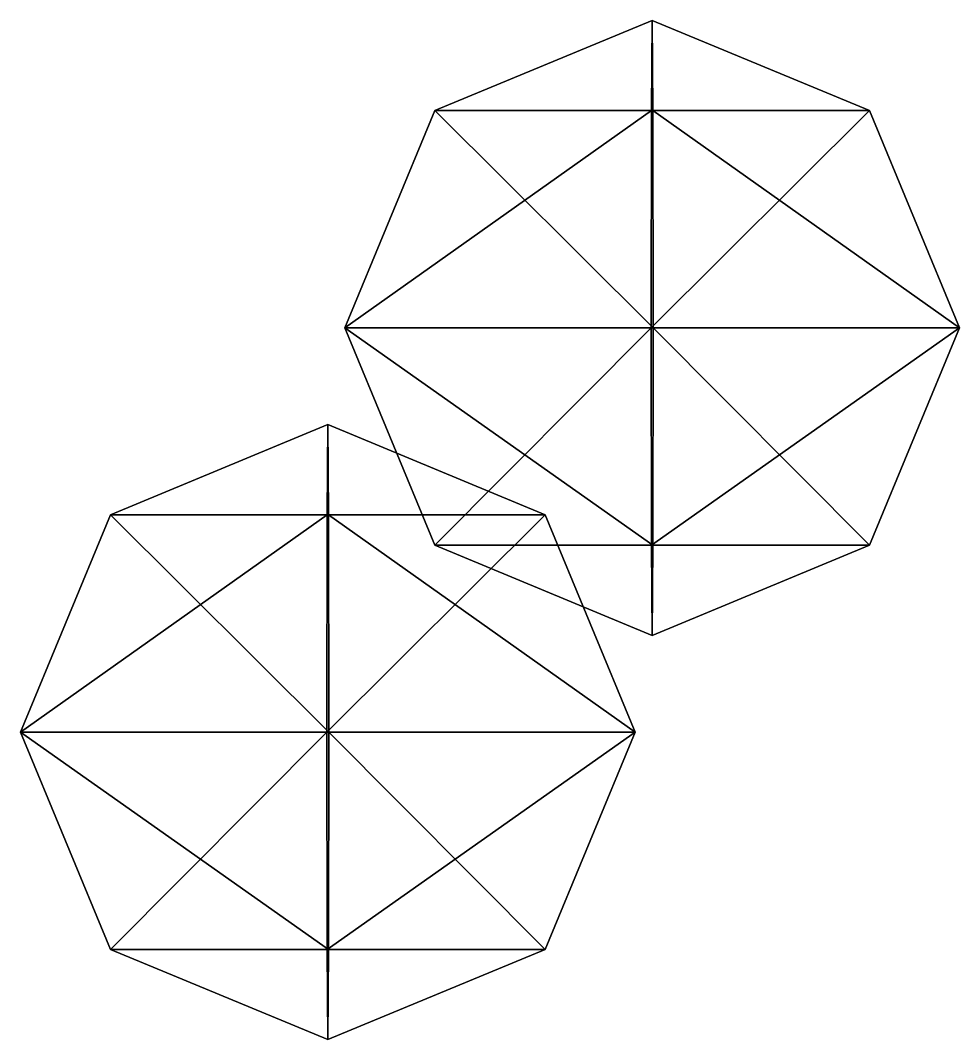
# Model space of a CAD drawing. Header units: metres. Extents: x -221 to 289, y -256 to 250.
# Drawn here: x -148.94 to -136.72, y 111.04 to 124.3 of the extents above; entities that cross this region are included whole.
import ezdxf

# ---------------------------------------------------------------- set-up
doc = ezdxf.new("R2010")
doc.units = ezdxf.units.M

msp = doc.modelspace()

# ---------------------------------------------------------------- linework, layer by layer
for p, q in [((-140.71994, 124.29825, -1009.16504), (-143.54836, 123.12668, -1009.1556)), ((-140.71994, 124.29825, -1009.16504), (-140.7294, 123.12668, -1011.99347)), ((-140.71994, 124.29825, -1009.16504), (-137.89153, 123.12668, -1009.1745)), ((-140.71994, 124.29825, -1009.16504), (-140.71048, 123.12668, -1006.3366)), ((-143.54836, 123.12668, -1009.1556), (-144.71992, 120.29825, -1009.1517)), ((-140.7294, 123.12668, -1011.99347), (-144.71992, 120.29825, -1009.1517)), ((-140.71048, 123.12668, -1006.3366), (-143.54836, 123.12668, -1009.1556)), ((-143.54836, 123.12668, -1009.1556), (-140.7294, 123.12668, -1011.99347)), ((-143.54836, 123.12668, -1009.1556), (-140.70656, 120.29825, -1005.16504)), ((-140.7294, 123.12668, -1011.99347), (-140.73332, 120.29825, -1013.16504)), ((-137.89153, 123.12668, -1009.1745), (-140.73332, 120.29825, -1013.16504)), ((-140.7294, 123.12668, -1011.99347), (-137.89153, 123.12668, -1009.1745)), ((-137.89153, 123.12668, -1009.1745), (-140.71048, 123.12668, -1006.3366)), ((-140.71048, 123.12668, -1006.3366), (-136.71996, 120.29825, -1009.1784)), ((-140.71048, 123.12668, -1006.3366), (-140.70656, 120.29825, -1005.16504)), ((-137.89153, 123.12668, -1009.1745), (-136.71996, 120.29825, -1009.1784)), ((-140.70656, 120.29825, -1005.16504), (-144.71992, 120.29825, -1009.1517)), ((-144.71992, 120.29825, -1009.1517), (-140.73332, 120.29825, -1013.16504)), ((-144.71992, 120.29825, -1009.1517), (-140.71048, 117.46982, -1006.3366)), ((-144.71992, 120.29825, -1009.1517), (-143.54836, 117.46982, -1009.1556)), ((-140.73332, 120.29825, -1013.16504), (-143.54836, 117.46982, -1009.1556)), ((-140.73332, 120.29825, -1013.16504), (-136.71996, 120.29825, -1009.1784)), ((-140.73332, 120.29825, -1013.16504), (-140.7294, 117.46982, -1011.99347)), ((-136.71996, 120.29825, -1009.1784), (-140.7294, 117.46982, -1011.99347)), ((-140.70656, 120.29825, -1005.16504), (-140.71048, 117.46982, -1006.3366)), ((-136.71996, 120.29825, -1009.1784), (-140.70656, 120.29825, -1005.16504)), ((-140.70656, 120.29825, -1005.16504), (-137.89153, 117.46982, -1009.1745)), ((-136.71996, 120.29825, -1009.1784), (-137.89153, 117.46982, -1009.1745)), ((-144.94263, 119.03998, -990.65454), (-147.77104, 117.86841, -990.6451)), ((-144.94263, 119.03998, -990.65454), (-144.95209, 117.86841, -993.483)), ((-144.94263, 119.03998, -990.65454), (-142.11421, 117.86841, -990.664)), ((-144.94263, 119.03998, -990.65454), (-144.93317, 117.86841, -987.8261)), ((-147.77104, 117.86841, -990.6451), (-148.94261, 115.03998, -990.6412)), ((-144.95209, 117.86841, -993.483), (-148.94261, 115.03998, -990.6412)), ((-144.93317, 117.86841, -987.8261), (-147.77104, 117.86841, -990.6451)), ((-147.77104, 117.86841, -990.6451), (-144.95209, 117.86841, -993.483)), ((-147.77104, 117.86841, -990.6451), (-144.92924, 115.03998, -986.65454)), ((-144.95209, 117.86841, -993.483), (-144.95601, 115.03998, -994.65454)), ((-142.11421, 117.86841, -990.664), (-144.95601, 115.03998, -994.65454)), ((-144.95209, 117.86841, -993.483), (-142.11421, 117.86841, -990.664)), ((-142.11421, 117.86841, -990.664), (-144.93317, 117.86841, -987.8261)), ((-144.93317, 117.86841, -987.8261), (-140.94264, 115.03998, -990.6679)), ((-144.93317, 117.86841, -987.8261), (-144.92924, 115.03998, -986.65454)), ((-142.11421, 117.86841, -990.664), (-140.94264, 115.03998, -990.6679)), ((-140.71048, 117.46982, -1006.3366), (-143.54836, 117.46982, -1009.1556)), ((-143.54836, 117.46982, -1009.1556), (-140.7294, 117.46982, -1011.99347)), ((-143.54836, 117.46982, -1009.1556), (-140.71994, 116.29825, -1009.16504)), ((-140.7294, 117.46982, -1011.99347), (-137.89153, 117.46982, -1009.1745)), ((-140.7294, 117.46982, -1011.99347), (-140.71994, 116.29825, -1009.16504)), ((-137.89153, 117.46982, -1009.1745), (-140.71994, 116.29825, -1009.16504)), ((-140.71048, 117.46982, -1006.3366), (-140.71994, 116.29825, -1009.16504)), ((-137.89153, 117.46982, -1009.1745), (-140.71048, 117.46982, -1006.3366)), ((-144.92924, 115.03998, -986.65454), (-148.94261, 115.03998, -990.6412)), ((-148.94261, 115.03998, -990.6412), (-144.95601, 115.03998, -994.65454)), ((-148.94261, 115.03998, -990.6412), (-144.93317, 112.21155, -987.8261)), ((-148.94261, 115.03998, -990.6412), (-147.77104, 112.21155, -990.6451)), ((-144.95601, 115.03998, -994.65454), (-147.77104, 112.21155, -990.6451)), ((-144.95601, 115.03998, -994.65454), (-140.94264, 115.03998, -990.6679)), ((-144.95601, 115.03998, -994.65454), (-144.95209, 112.21155, -993.483)), ((-140.94264, 115.03998, -990.6679), (-144.95209, 112.21155, -993.483)), ((-144.92924, 115.03998, -986.65454), (-144.93317, 112.21155, -987.8261)), ((-140.94264, 115.03998, -990.6679), (-144.92924, 115.03998, -986.65454)), ((-144.92924, 115.03998, -986.65454), (-142.11421, 112.21155, -990.664)), ((-140.94264, 115.03998, -990.6679), (-142.11421, 112.21155, -990.664)), ((-144.93317, 112.21155, -987.8261), (-147.77104, 112.21155, -990.6451)), ((-147.77104, 112.21155, -990.6451), (-144.95209, 112.21155, -993.483)), ((-147.77104, 112.21155, -990.6451), (-144.94263, 111.03998, -990.65454)), ((-144.95209, 112.21155, -993.483), (-142.11421, 112.21155, -990.664)), ((-144.95209, 112.21155, -993.483), (-144.94263, 111.03998, -990.65454)), ((-142.11421, 112.21155, -990.664), (-144.94263, 111.03998, -990.65454)), ((-144.93317, 112.21155, -987.8261), (-144.94263, 111.03998, -990.65454)), ((-142.11421, 112.21155, -990.664), (-144.93317, 112.21155, -987.8261))]:
    msp.add_line(p, q)
for points in [[(-140.71048, 123.12668, -1006.3366), (-140.71994, 124.29825, -1009.16504), (-143.54836, 123.12668, -1009.1556), (-143.54825, 123.12678, -1009.15546)], [(-143.54836, 123.12668, -1009.1556), (-140.71994, 124.29825, -1009.16504), (-140.7294, 123.12668, -1011.99347), (-140.7293, 123.12678, -1011.99335)], [(-140.7294, 123.12668, -1011.99347), (-140.71994, 124.29825, -1009.16504), (-137.89153, 123.12668, -1009.1745), (-137.89142, 123.12678, -1009.1744)], [(-137.89153, 123.12668, -1009.1745), (-140.71994, 124.29825, -1009.16504), (-140.71048, 123.12668, -1006.3366), (-140.71037, 123.12678, -1006.3365)], [(-144.71992, 120.29825, -1009.1517), (-143.54836, 123.12668, -1009.1556), (-140.7294, 123.12668, -1011.99347), (-140.7293, 123.12678, -1011.99335)], [(-140.70656, 120.29825, -1005.16504), (-143.54836, 123.12668, -1009.1556), (-144.71992, 120.29825, -1009.1517), (-144.71982, 120.29835, -1009.15155)], [(-144.71992, 120.29825, -1009.1517), (-140.7294, 123.12668, -1011.99347), (-140.73332, 120.29825, -1013.16504), (-140.73322, 120.29835, -1013.1649)], [(-140.70656, 120.29825, -1005.16504), (-140.71048, 123.12668, -1006.3366), (-143.54836, 123.12668, -1009.1556), (-143.54825, 123.12678, -1009.15546)], [(-140.73332, 120.29825, -1013.16504), (-140.7294, 123.12668, -1011.99347), (-137.89153, 123.12668, -1009.1745), (-137.89142, 123.12678, -1009.1744)], [(-140.73332, 120.29825, -1013.16504), (-137.89153, 123.12668, -1009.1745), (-136.71996, 120.29825, -1009.1784), (-136.71985, 120.29835, -1009.1783)], [(-136.71996, 120.29825, -1009.1784), (-137.89153, 123.12668, -1009.1745), (-140.71048, 123.12668, -1006.3366), (-140.71037, 123.12678, -1006.3365)], [(-136.71996, 120.29825, -1009.1784), (-140.71048, 123.12668, -1006.3366), (-140.70656, 120.29825, -1005.16504), (-140.70645, 120.29835, -1005.1649)], [(-140.73332, 120.29825, -1013.16504), (-140.73332, 120.29825, -1013.16504), (-144.71992, 120.29825, -1009.1517), (-144.71982, 120.29835, -1009.15155)], [(-140.71048, 117.46982, -1006.3366), (-140.70656, 120.29825, -1005.16504), (-144.71992, 120.29825, -1009.1517), (-144.71982, 120.29835, -1009.15155)], [(-143.54836, 117.46982, -1009.1556), (-144.71992, 120.29825, -1009.1517), (-140.73332, 120.29825, -1013.16504), (-140.73322, 120.29835, -1013.1649)], [(-140.71048, 117.46982, -1006.3366), (-144.71992, 120.29825, -1009.1517), (-143.54836, 117.46982, -1009.1556), (-143.54825, 117.46992, -1009.15546)], [(-143.54836, 117.46982, -1009.1556), (-140.73332, 120.29825, -1013.16504), (-140.7294, 117.46982, -1011.99347), (-140.7293, 117.46992, -1011.99335)], [(-140.7294, 117.46982, -1011.99347), (-140.73332, 120.29825, -1013.16504), (-136.71996, 120.29825, -1009.1784), (-136.71985, 120.29835, -1009.1783)], [(-140.7294, 117.46982, -1011.99347), (-136.71996, 120.29825, -1009.1784), (-137.89153, 117.46982, -1009.1745), (-137.89142, 117.46992, -1009.1744)], [(-137.89153, 117.46982, -1009.1745), (-140.70656, 120.29825, -1005.16504), (-140.71048, 117.46982, -1006.3366), (-140.71037, 117.46992, -1006.3365)], [(-137.89153, 117.46982, -1009.1745), (-136.71996, 120.29825, -1009.1784), (-140.70656, 120.29825, -1005.16504), (-140.70645, 120.29835, -1005.1649)], [(-144.93317, 117.86841, -987.8261), (-144.94263, 119.03998, -990.65454), (-147.77104, 117.86841, -990.6451), (-147.77094, 117.86851, -990.64496)], [(-147.77104, 117.86841, -990.6451), (-144.94263, 119.03998, -990.65454), (-144.95209, 117.86841, -993.483), (-144.95198, 117.86851, -993.48285)], [(-144.95209, 117.86841, -993.483), (-144.94263, 119.03998, -990.65454), (-142.11421, 117.86841, -990.664), (-142.1141, 117.86851, -990.6639)], [(-142.11421, 117.86841, -990.664), (-144.94263, 119.03998, -990.65454), (-144.93317, 117.86841, -987.8261), (-144.93306, 117.86851, -987.826)], [(-148.94261, 115.03998, -990.6412), (-147.77104, 117.86841, -990.6451), (-144.95209, 117.86841, -993.483), (-144.95198, 117.86851, -993.48285)], [(-144.92924, 115.03998, -986.65454), (-147.77104, 117.86841, -990.6451), (-148.94261, 115.03998, -990.6412), (-148.9425, 115.04008, -990.64105)], [(-148.94261, 115.03998, -990.6412), (-144.95209, 117.86841, -993.483), (-144.95601, 115.03998, -994.65454), (-144.9559, 115.04008, -994.6544)], [(-144.92924, 115.03998, -986.65454), (-144.93317, 117.86841, -987.8261), (-147.77104, 117.86841, -990.6451), (-147.77094, 117.86851, -990.64496)], [(-144.95601, 115.03998, -994.65454), (-144.95209, 117.86841, -993.483), (-142.11421, 117.86841, -990.664), (-142.1141, 117.86851, -990.6639)], [(-144.95601, 115.03998, -994.65454), (-142.11421, 117.86841, -990.664), (-140.94264, 115.03998, -990.6679), (-140.94254, 115.04008, -990.6678)], [(-140.94264, 115.03998, -990.6679), (-142.11421, 117.86841, -990.664), (-144.93317, 117.86841, -987.8261), (-144.93306, 117.86851, -987.826)], [(-140.94264, 115.03998, -990.6679), (-144.93317, 117.86841, -987.8261), (-144.92924, 115.03998, -986.65454), (-144.92914, 115.04008, -986.6544)], [(-140.7294, 117.46982, -1011.99347), (-140.7294, 117.46982, -1011.99347), (-143.54836, 117.46982, -1009.1556), (-143.54825, 117.46992, -1009.15546)], [(-140.71994, 116.29825, -1009.16504), (-140.71048, 117.46982, -1006.3366), (-143.54836, 117.46982, -1009.1556), (-143.54825, 117.46992, -1009.15546)], [(-140.71994, 116.29825, -1009.16504), (-143.54836, 117.46982, -1009.1556), (-140.7294, 117.46982, -1011.99347), (-140.7293, 117.46992, -1011.99335)], [(-140.71994, 116.29825, -1009.16504), (-140.7294, 117.46982, -1011.99347), (-137.89153, 117.46982, -1009.1745), (-137.89142, 117.46992, -1009.1744)], [(-140.71994, 116.29825, -1009.16504), (-137.89153, 117.46982, -1009.1745), (-140.71048, 117.46982, -1006.3366), (-140.71037, 117.46992, -1006.3365)], [(-144.95601, 115.03998, -994.65454), (-144.95601, 115.03998, -994.65454), (-148.94261, 115.03998, -990.6412), (-148.9425, 115.04008, -990.64105)], [(-144.93317, 112.21155, -987.8261), (-144.92924, 115.03998, -986.65454), (-148.94261, 115.03998, -990.6412), (-148.9425, 115.04008, -990.64105)], [(-147.77104, 112.21155, -990.6451), (-148.94261, 115.03998, -990.6412), (-144.95601, 115.03998, -994.65454), (-144.9559, 115.04008, -994.6544)], [(-144.93317, 112.21155, -987.8261), (-148.94261, 115.03998, -990.6412), (-147.77104, 112.21155, -990.6451), (-147.77094, 112.21165, -990.64496)], [(-147.77104, 112.21155, -990.6451), (-144.95601, 115.03998, -994.65454), (-144.95209, 112.21155, -993.483), (-144.95198, 112.21165, -993.48285)], [(-144.95209, 112.21155, -993.483), (-144.95601, 115.03998, -994.65454), (-140.94264, 115.03998, -990.6679), (-140.94254, 115.04008, -990.6678)], [(-144.95209, 112.21155, -993.483), (-140.94264, 115.03998, -990.6679), (-142.11421, 112.21155, -990.664), (-142.1141, 112.21165, -990.6639)], [(-142.11421, 112.21155, -990.664), (-144.92924, 115.03998, -986.65454), (-144.93317, 112.21155, -987.8261), (-144.93306, 112.21165, -987.826)], [(-142.11421, 112.21155, -990.664), (-140.94264, 115.03998, -990.6679), (-144.92924, 115.03998, -986.65454), (-144.92914, 115.04008, -986.6544)], [(-144.95209, 112.21155, -993.483), (-144.95209, 112.21155, -993.483), (-147.77104, 112.21155, -990.6451), (-147.77094, 112.21165, -990.64496)], [(-144.94263, 111.03998, -990.65454), (-144.93317, 112.21155, -987.8261), (-147.77104, 112.21155, -990.6451), (-147.77094, 112.21165, -990.64496)], [(-144.94263, 111.03998, -990.65454), (-147.77104, 112.21155, -990.6451), (-144.95209, 112.21155, -993.483), (-144.95198, 112.21165, -993.48285)], [(-144.94263, 111.03998, -990.65454), (-144.95209, 112.21155, -993.483), (-142.11421, 112.21155, -990.664), (-142.1141, 112.21165, -990.6639)], [(-144.94263, 111.03998, -990.65454), (-142.11421, 112.21155, -990.664), (-144.93317, 112.21155, -987.8261), (-144.93306, 112.21165, -987.826)]]:
    msp.add_3dface(points)

doc.saveas('drawing.dxf')
